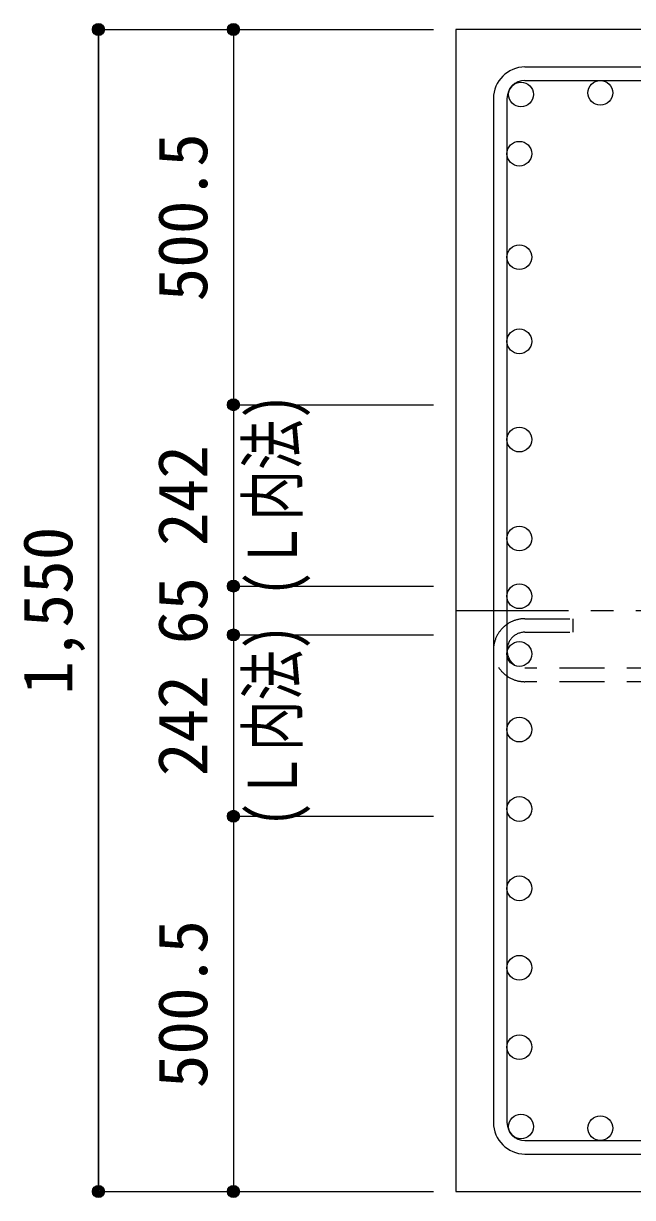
# Model space of a CAD drawing. Units: millimetres at full size, sheet at 1:30. Extents: x -5973 to 5954, y -4195 to 4201.
# Drawn here: x -800 to 13, y -2712 to -1146 of the extents above; entities that cross this region are included whole.
import ezdxf
from ezdxf.enums import TextEntityAlignment as Align

# ---------------------------------------------------------------- set-up
doc = ezdxf.new("R2010")
doc.units = ezdxf.units.MM
doc.header["$LTSCALE"] = 30
doc.header["$PDMODE"] = 32
doc.header["$PDSIZE"] = 15
doc.linetypes.add('CHAIN1', pattern=[8, 5, -1, 1, -1])
doc.linetypes.add('DASHED2', pattern=[3, 2, -1])
for name, color, linetype in [('0-1_躯体線', 2, 'Continuous'), ('0-3_立上り筋', 3, 'Continuous'), ('0-4_フープ筋', 7, 'Continuous'), ('0-7_文字', 4, 'Continuous'), ('0-C', 7, 'DASHED2'), ('0-D_寸法', 4, 'Continuous')]:
    doc.layers.add(name, color=color, linetype=linetype)
doc.styles.add('ＭＳ ゴシック', font='')
doc.styles.get('ＭＳ ゴシック').set_extended_font_data('MS Gothic')

msp = doc.modelspace()

# ---------------------------------------------------------------- linework, layer by layer
at = {"layer": '0-1_躯体線'}
for p, q in [((-222.56, -1154.19), (-222.56, -2704.19)), ((1727.44, -1154.19), (-222.56, -1154.19)), ((-222.56, -2704.19), (213.94, -2704.19))]:
    msp.add_line(p, q, dxfattribs=at)
at = {"layer": '0-3_立上り筋'}
for centre in [(-135.87, -1240.89), (-29.97, -1238.69), (-138.06, -1319.89), (-138.06, -1457.89), (-138.06, -1570.19), (-138.06, -1701.19), (-138.06, -1833.19), (-138.06, -1910.19), (-138.06, -1987.19), (-138.06, -2088.03), (-138.06, -2193.93), (-138.06, -2299.82), (-138.06, -2405.71), (-138.06, -2511.6), (-135.87, -2617.5), (-29.97, -2619.69)]:
    msp.add_circle(centre, 16.5, dxfattribs=at)
at = {"layer": '0-4_フープ筋'}
for p, q in [((-130.56, -1204.19), (1235.44, -1204.19)), ((-130.56, -1222.19), (1235.44, -1222.19)), ((-172.56, -1246.19), (-172.56, -2612.19)), ((-154.56, -1246.19), (-154.56, -2612.19)), ((-130.56, -2636.19), (1235.44, -2636.19)), ((-130.56, -2654.19), (1235.44, -2654.19))]:
    msp.add_line(p, q, dxfattribs=at)
for centre, radius, start, end in [((-130.56, -1246.19), 42, 90, 180), ((-130.56, -1246.19), 24, 90, 180), ((-130.56, -2612.19), 42, 180, 270), ((-130.56, -2612.19), 24, 180, 270)]:
    msp.add_arc(centre, radius, start, end, dxfattribs=at)
at = {"layer": '0-C'}
for p, q in [((-130.56, -1940.14), (-66.56, -1940.14)), ((-66.56, -1940.14), (-66.56, -1958.14)), ((-130.56, -1958.14), (-66.56, -1958.14)), ((1235.44, -2006.14), (-130.56, -2006.14)), ((1235.44, -2024.14), (-130.56, -2024.14))]:
    msp.add_line(p, q, dxfattribs=at)
for radius in [42, 24]:
    msp.add_arc((-130.56, -1982.14), radius, 90, 270, dxfattribs=at)
at = {"layer": '0-D_寸法'}
for p, q in [((-699.6, -1154.19), (-519.6, -1154.19)), ((-699.6, -1154.19), (-519.6, -1154.19)), ((-699.6, -1154.19), (-699.6, -2704.19)), ((-699.6, -2704.19), (-699.6, -1154.19)), ((-519.6, -1154.19), (-519.6, -1654.69)), ((-519.6, -1154.19), (-252.56, -1154.19)), ((-519.6, -1654.69), (-252.56, -1654.69)), ((-519.6, -1654.69), (-519.6, -1896.69)), ((-519.6, -1896.69), (-252.56, -1896.69)), ((-519.6, -1896.69), (-519.6, -1961.69)), ((-519.6, -1961.69), (-252.56, -1961.69)), ((-519.6, -1961.69), (-519.6, -2203.69)), ((-519.6, -2203.69), (-252.56, -2203.69)), ((-519.6, -2203.69), (-519.6, -2704.19)), ((-699.6, -2704.19), (-519.6, -2704.19)), ((-519.6, -2704.19), (-252.56, -2704.19)), ((-519.6, -2704.19), (-252.56, -2704.19))]:
    msp.add_line(p, q, dxfattribs=at)
at = {"layer": '0-D_寸法', "linetype": 'CHAIN1'}
msp.add_line((-222.56, -1929.19), (1327.44, -1929.19), dxfattribs=at)
at = {"layer": '0-D_寸法'}
for centre, radius in [((-699.6, -1154.19), 8), ((-699.6, -1154.19), 7.2), ((-699.6, -1154.19), 6.4), ((-699.6, -1154.19), 5.6), ((-699.6, -1154.19), 4.8), ((-699.6, -1154.19), 4), ((-699.6, -1154.19), 3.2), ((-699.6, -1154.19), 2.4), ((-699.6, -1154.19), 1.6), ((-699.6, -1154.19), 0.8), ((-519.6, -1154.19), 8), ((-519.6, -1154.19), 7.2), ((-519.6, -1154.19), 6.4), ((-519.6, -1154.19), 5.6), ((-519.6, -1154.19), 4.8), ((-519.6, -1154.19), 4), ((-519.6, -1154.19), 3.2), ((-519.6, -1154.19), 2.4), ((-519.6, -1154.19), 1.6), ((-519.6, -1154.19), 0.8), ((-519.6, -1654.69), 8), ((-519.6, -1654.69), 7.2), ((-519.6, -1654.69), 6.4), ((-519.6, -1654.69), 5.6), ((-519.6, -1654.69), 4.8), ((-519.6, -1654.69), 4), ((-519.6, -1654.69), 3.2), ((-519.6, -1654.69), 2.4), ((-519.6, -1654.69), 1.6), ((-519.6, -1654.69), 0.8), ((-519.6, -1896.69), 8), ((-519.6, -1896.69), 7.2), ((-519.6, -1896.69), 6.4), ((-519.6, -1896.69), 5.6), ((-519.6, -1896.69), 4.8), ((-519.6, -1896.69), 4), ((-519.6, -1896.69), 3.2), ((-519.6, -1896.69), 2.4), ((-519.6, -1896.69), 1.6), ((-519.6, -1896.69), 0.8), ((-519.6, -1961.69), 8), ((-519.6, -1961.69), 7.2), ((-519.6, -1961.69), 6.4), ((-519.6, -1961.69), 5.6), ((-519.6, -1961.69), 4.8), ((-519.6, -1961.69), 4), ((-519.6, -1961.69), 3.2), ((-519.6, -1961.69), 2.4), ((-519.6, -1961.69), 1.6), ((-519.6, -1961.69), 0.8), ((-519.6, -2203.69), 8), ((-519.6, -2203.69), 7.2), ((-519.6, -2203.69), 6.4), ((-519.6, -2203.69), 5.6), ((-519.6, -2203.69), 4.8), ((-519.6, -2203.69), 4), ((-519.6, -2203.69), 3.2), ((-519.6, -2203.69), 2.4), ((-519.6, -2203.69), 1.6), ((-519.6, -2203.69), 0.8), ((-699.6, -2704.19), 8), ((-699.6, -2704.19), 7.2), ((-699.6, -2704.19), 6.4), ((-699.6, -2704.19), 5.6), ((-699.6, -2704.19), 4.8), ((-699.6, -2704.19), 4), ((-699.6, -2704.19), 3.2), ((-699.6, -2704.19), 2.4), ((-699.6, -2704.19), 1.6), ((-699.6, -2704.19), 0.8), ((-519.6, -2704.19), 8), ((-519.6, -2704.19), 7.2), ((-519.6, -2704.19), 6.4), ((-519.6, -2704.19), 5.6), ((-519.6, -2704.19), 4.8), ((-519.6, -2704.19), 4), ((-519.6, -2704.19), 3.2), ((-519.6, -2704.19), 2.4), ((-519.6, -2704.19), 1.6), ((-519.6, -2704.19), 0.8)]:
    msp.add_circle(centre, radius, dxfattribs=at)
at = {"layer": '0-D_寸法', "color": 7}
for p in [(-699.6, -1154.19), (-519.6, -1154.19), (-519.6, -1654.69), (-519.6, -1896.69), (-519.6, -1961.69), (-519.6, -2203.69), (-699.6, -2704.19), (-519.6, -2704.19)]:
    msp.add_point(p, dxfattribs=at)

# ---------------------------------------------------------------- texts
at = {"layer": '0-7_文字', "style": 'ＭＳ ゴシック', "width": 0.75}
for p in [(-414.71, -1910.4), (-414.71, -2217.99)]:
    msp.add_text('(Ｌ内法)', height=65.98, rotation=90, dxfattribs=at).set_placement(p, align=Align.BOTTOM_LEFT)
at = {"layer": '0-D_寸法', "style": 'ＭＳ ゴシック'}
for s, p in [('500.5', (-534.6, -1516.94)), ('242', (-534.6, -1843.19)), ('1,550', (-714.6, -2041.69)), ('65', (-534.6, -1974.19)), ('242', (-534.6, -2150.19)), ('500.5', (-534.6, -2566.44))]:
    msp.add_text(s, height=65.98, rotation=90, dxfattribs=at).set_placement(p, align=Align.BOTTOM_LEFT)

doc.saveas('drawing.dxf')
